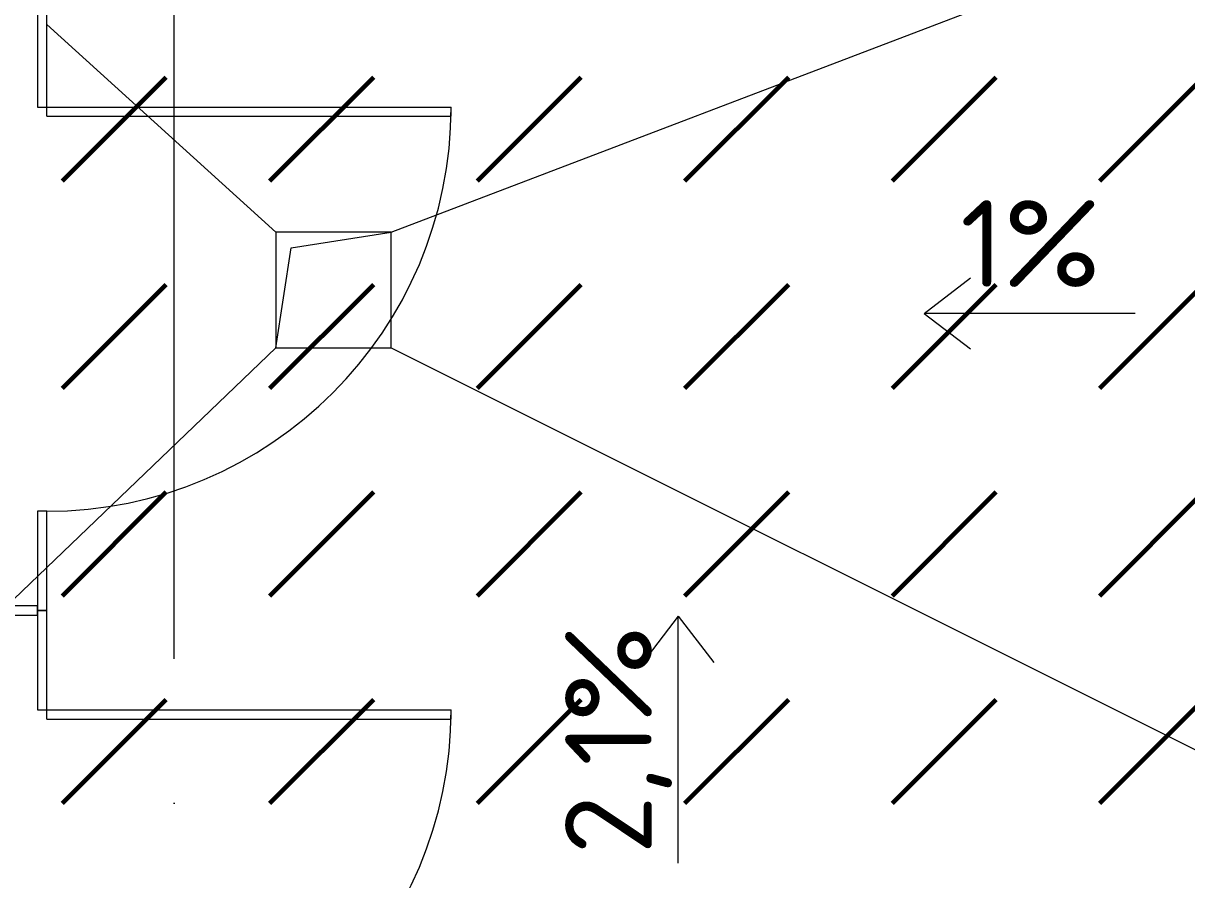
# Model space of a CAD drawing. Header units: millimetres. Extents: x -68946 to 288321, y -402657 to 324925.
# Drawn here: x 14301 to 16315, y -203446 to -201962 of the extents above; entities that cross this region are included whole.
import ezdxf

# ---------------------------------------------------------------- set-up
doc = ezdxf.new("R2010")
doc.units = ezdxf.units.MM
doc.linetypes.add('ADSK_Линия сетки', pattern=[2500, 2000, -250, 0, -250])
for name, color, linetype, lineweight in [('4.3.1) Обесп. пов.-ти ЧНП-8', 152, 'Continuous', 60), ('A-DETL-____-OTLN', 250, 'Continuous', 5), ('A-DETL-GENF-OTLN', 250, 'Continuous', 5), ('A-DOOR-____-OTLN', 250, 'Continuous', 5), ('A-FLOR-____-OTLN', 192, 'Continuous', 9), ('A-GENM-____-MCUT', 250, 'Continuous', 25), ('A-GENM-____-OTLN', 250, 'Continuous', 9), ('A-GLAZ-____-OTLN', 250, 'Continuous', 5), ('G-____-____-DIMS', 250, 'Continuous', 9), ('S-GRID-____-OTLN', 250, 'Continuous', 9)]:
    doc.layers.add(name, color=color, linetype=linetype, lineweight=lineweight)
doc.styles.add('ISOCPEUR_3', font='isocpeur.ttf', dxfattribs={"height": 250})

# ---------------------------------------------------------------- blocks, each defined once
blk = doc.blocks.new('131_Сантехническая перегородка - СП-1 3 1200-43197783-АР1_Маркировочный план 3 этажа')
at = {"layer": 'A-GENM-____-MCUT', "lineweight": 5}
for p, q in [((1200, 8), (0, 8)), ((0, 8), (0, -8)), ((1200, -8), (1200, 8)), ((0, -8), (1200, -8))]:
    blk.add_line(p, q, dxfattribs=at)
at = {"layer": 'A-GENM-____-OTLN', "lineweight": 5, "flags": 128}
for points in [[(163.3, 8), (162.9, 8.5), (162.6, 9), (162.2, 9.5), (161.8, 9.9), (161.4, 10.4), (161, 10.8), (160.5, 11.2), (160.1, 11.6), (159.6, 12), (159.1, 12.3), (158.6, 12.7), (158.1, 13), (157.6, 13.3), (157.1, 13.6), (156.5, 13.8), (156, 14), (155.4, 14.3), (154.8, 14.4), (154.2, 14.6), (153.6, 14.7), (153.1, 14.9), (152.5, 14.9), (151.9, 15), (151.3, 15.1), (150.7, 15.1), (150.1, 15.1), (149.4, 15), (148.8, 15), (148.2, 14.9), (147.7, 14.8), (147.1, 14.7), (146.5, 14.5), (145.9, 14.4), (145.3, 14.2), (144.8, 13.9), (144.2, 13.7), (143.7, 13.4), (143.1, 13.2), (142.6, 12.9), (142.1, 12.5), (141.6, 12.2), (141.1, 11.8), (140.7, 11.4), (140.2, 11), (139.8, 10.6), (139.4, 10.2), (139, 9.7), (138.6, 9.3), (138.2, 8.8), (137.9, 8.3), (137.7, 8)], [(1193.7, 13.4), (1193.1, 13.2), (1192.6, 12.9), (1192.1, 12.5), (1191.6, 12.2), (1191.1, 11.8), (1190.7, 11.4), (1190.2, 11), (1189.8, 10.6), (1189.4, 10.2), (1189, 9.7), (1188.6, 9.3), (1188.2, 8.8), (1187.9, 8.3), (1187.7, 8)], [(137.7, -8), (138, -8.5), (138.4, -9), (138.8, -9.5), (139.1, -9.9), (139.6, -10.4), (140, -10.8), (140.4, -11.2), (140.9, -11.6), (141.3, -12), (141.8, -12.3), (142.3, -12.7), (142.8, -13), (143.4, -13.3), (143.9, -13.6), (144.5, -13.8), (145, -14), (145.6, -14.3), (146.2, -14.4), (146.7, -14.6), (147.3, -14.7), (147.9, -14.9), (148.5, -14.9), (149.1, -15), (149.7, -15.1), (150.3, -15.1), (150.9, -15.1), (151.5, -15), (152.1, -15), (152.7, -14.9), (153.3, -14.8), (153.9, -14.7), (154.5, -14.5), (155.1, -14.4), (155.6, -14.2), (156.2, -13.9), (156.7, -13.7), (157.3, -13.4), (157.8, -13.2), (158.3, -12.9), (158.9, -12.5), (159.3, -12.2), (159.8, -11.8), (160.3, -11.4), (160.7, -11), (161.2, -10.6), (161.6, -10.2), (162, -9.7), (162.4, -9.3), (162.7, -8.8), (163.1, -8.3), (163.3, -8)], [(1187.7, -8), (1188, -8.5), (1188.4, -9), (1188.8, -9.5), (1189.1, -9.9), (1189.6, -10.4), (1190, -10.8), (1190.4, -11.2), (1190.9, -11.6), (1191.3, -12), (1191.8, -12.3), (1192.3, -12.7), (1192.8, -13), (1193.4, -13.3), (1193.9, -13.6)]]:
    blk.add_lwpolyline(points, dxfattribs=at)
at = {"layer": 'A-GENM-____-OTLN', "lineweight": 5}
for centre, radius, start, end in [((150.5, 0), 24.6, 19.9113, 160.0887), ((1200.5, 0), 24.6, 108, 160.0887), ((150.5, 0), 17.6, 28.9731, 151.0269), ((150.5, 0), 15.1, 126.876, 146.2189), ((150.5, 0), 15.1, 33.7811, 101.1301), ((1200.5, 0), 17.6, 114.387, 151.0269), ((1200.5, 0), 15.1, 126.876, 146.2189), ((150.5, 0), 24.6, 199.9113, 340.0887), ((150.5, 0), 17.6, 208.9731, 331.0269), ((150.5, 0), 15.1, 213.7811, 281.1301), ((150.5, 0), 15.1, 306.876, 326.2189), ((1200.5, 0), 24.6, 199.9113, 252), ((1200.5, 0), 17.6, 208.9731, 245.613), ((1200.5, 0), 15.1, 213.7811, 241.5661)]:
    blk.add_arc(centre, radius, start, end, dxfattribs=at)
blk = doc.blocks.new('131_Сантехническая перегородка_Дверь - СД-1-27423694-АР1_Маркировочный план 3 этажа')
at = {"layer": 'A-DOOR-____-OTLN'}
for p, q in [((188, 708), (172, 708)), ((172, 8), (172, 708)), ((188, 8), (188, 708)), ((188, 8), (172, 8))]:
    blk.add_line(p, q, dxfattribs=at)
blk.add_arc((172, 8), 700, 360, 90, dxfattribs=at)
at = {"layer": 'A-GENM-____-MCUT', "lineweight": 5}
for p, q in [((172, 8), (0, 8)), ((0, 8), (0, -8)), ((172, -8), (172, 8)), ((1044, 8), (872, 8)), ((872, 8), (872, -8)), ((1044, -8), (1044, 8)), ((0, -8), (172, -8)), ((872, -8), (1044, -8))]:
    blk.add_line(p, q, dxfattribs=at)
blk = doc.blocks.new('_Wn_-As_OpeningMEP_floor__Rectangular - _Wn_-As_OpeningMEP_floor__Rectangular-V78-АР1_Маркировочный план 3 этажа')
at = {"layer": 'A-DETL-GENF-OTLN', "lineweight": 5}
for p, q in [((-73.2, 123.2), (100, 150)), ((-100, -50), (-73.2, 123.2))]:
    blk.add_line(p, q, dxfattribs=at)

msp = doc.modelspace()

# ---------------------------------------------------------------- hatches: boundary and pattern name
at = {"layer": '4.3.1) Обесп. пов.-ти ЧНП-8'}
h = msp.add_hatch(dxfattribs=at)
h.set_pattern_fill('DASH', color=256, scale=80, angle=45)
h.paths.add_polyline_path([(13131.7763, -200883.6247), (18775.7763, -200883.6247), (18775.7763, -204066.3886), (13131.7763, -204066.3886)])
edge = h.paths.add_edge_path(flags=16)
edge.add_line((18657.3699, -202576.3717), (18657.57, -202573.8247))
edge.add_line((18657.57, -202573.8247), (18658.1672, -202571.3151))
edge.add_line((18658.1672, -202571.3151), (18659.8273, -202567.7402))
edge.add_line((18659.8273, -202567.7402), (18660.3289, -202566.996))
edge = h.paths.add_edge_path(flags=16)
edge.add_line((18693.5842, -202594.9912), (18686.0476, -202594.1096))
edge = h.paths.add_edge_path(flags=16)
edge.add_line((18665.324, -202590.124), (18665.61, -202590.2829))
edge = h.paths.add_edge_path(flags=16)
edge.add_line((18664.433, -202563.2009), (18663.8299, -202563.6159))
edge = h.paths.add_edge_path(flags=16)
edge.add_line((18683.6817, -202558.883), (18690.7079, -202558.1138))
edge = h.paths.add_edge_path(flags=16)
edge.add_line((18657.3699, -203276.3717), (18657.57, -203273.8247))
edge.add_line((18657.57, -203273.8247), (18658.1672, -203271.3151))
edge.add_line((18658.1672, -203271.3151), (18659.8273, -203267.7402))
edge.add_line((18659.8273, -203267.7402), (18660.3289, -203266.996))
edge = h.paths.add_edge_path(flags=16)
edge.add_line((18693.5842, -203294.9912), (18686.0476, -203294.1096))
edge = h.paths.add_edge_path(flags=16)
edge.add_line((18665.324, -203290.124), (18665.61, -203290.2829))
edge = h.paths.add_edge_path(flags=16)
edge.add_line((18664.433, -203263.2009), (18663.8299, -203263.6159))
edge = h.paths.add_edge_path(flags=16)
edge.add_line((18683.6817, -203258.883), (18690.7079, -203258.1138))
edge = h.paths.add_edge_path(flags=16)
edge.add_line((18657.3699, -203976.3717), (18657.57, -203973.8247))
edge.add_line((18657.57, -203973.8247), (18658.1672, -203971.3151))
edge.add_line((18658.1672, -203971.3151), (18659.8273, -203967.7402))
edge.add_line((18659.8273, -203967.7402), (18660.3289, -203966.996))
edge = h.paths.add_edge_path(flags=16)
edge.add_line((18693.5842, -203994.9912), (18686.0476, -203994.1096))
edge = h.paths.add_edge_path(flags=16)
edge.add_line((18665.324, -203990.124), (18665.61, -203990.2829))
edge = h.paths.add_edge_path(flags=16)
edge.add_line((18664.433, -203963.2009), (18663.8299, -203963.6159))
edge = h.paths.add_edge_path(flags=16)
edge.add_line((18683.6817, -203958.883), (18690.7079, -203958.1138))

# ---------------------------------------------------------------- linework, layer by layer
at = {"layer": 'A-DETL-____-OTLN', "color": 18, "lineweight": 9, "true_color": 0x000000}
for p, q in [((14937.8153, -202324.1282), (18756.7763, -200866.3295)), ((14737.8153, -202524.1282), (13131.7763, -204066.3886)), ((14937.8153, -202524.1282), (18781.7763, -204446.3886))]:
    msp.add_line(p, q, dxfattribs=at)
at = {"layer": 'A-FLOR-____-OTLN', "color": 18, "true_color": 0x000000}
msp.add_line((14737.8153, -202324.1282), (14341.5263, -201964.4322), dxfattribs=at)
at = {"layer": 'A-FLOR-____-OTLN', "color": 18, "lineweight": 5, "true_color": 0x000000}
for p, q in [((14737.8153, -202324.1282), (14737.8153, -202524.1282)), ((14937.8153, -202324.1282), (14737.8153, -202324.1282)), ((14937.8153, -202524.1282), (14937.8153, -202324.1282)), ((14737.8153, -202524.1282), (14937.8153, -202524.1282))]:
    msp.add_line(p, q, dxfattribs=at)
at = {"layer": 'G-____-____-DIMS', "color": 18, "true_color": 0x000000}
for p, q in [((15860.6324, -202464.7158), (15940.6324, -202403.3297)), ((15860.6324, -202464.7158), (15940.6324, -202526.102)), ((16225.7907, -202464.7158), (15860.6324, -202464.7158)), ((15434.8021, -202989.1662), (15373.416, -203069.1662)), ((15434.8021, -202989.1662), (15496.1883, -203069.1662)), ((15434.8021, -203417.0392), (15434.8021, -202989.1662))]:
    msp.add_line(p, q, dxfattribs=at)
at = {"layer": 'S-GRID-____-OTLN', "color": 18, "linetype": 'ADSK_Линия сетки', "true_color": 0x000000}
msp.add_line((14561.7763, -220563.733), (14561.7763, -199653.1503), dxfattribs=at)

# ---------------------------------------------------------------- block references
at = {"layer": 'A-GENM-____-OTLN', "color": 18, "lineweight": 5, "true_color": 0x000000}
for name, p, rotation in [('131_Сантехническая перегородка_Дверь - СД-1-27423694-АР1_Маркировочный план 3 этажа', (14333.5263, -201935.3892), 270), ('131_Сантехническая перегородка - СП-1 3 1200-43197783-АР1_Маркировочный план 3 этажа', (14325.5263, -202979.3892), 180), ('131_Сантехническая перегородка_Дверь - СД-1-27423694-АР1_Маркировочный план 3 этажа', (14333.5263, -202979.3892), 270)]:
    msp.add_blockref(name, p, dxfattribs=dict(at, rotation=rotation))
at = {"layer": 'A-GLAZ-____-OTLN', "color": 18, "true_color": 0x000000}
msp.add_blockref('_Wn_-As_OpeningMEP_floor__Rectangular - _Wn_-As_OpeningMEP_floor__Rectangular-V78-АР1_Маркировочный план 3 этажа', (14837.8153, -202474.1282), dxfattribs=at)

# ---------------------------------------------------------------- texts
at = {"layer": 'G-____-____-DIMS', "color": 18, "true_color": 0x000000, "insert": (15922.9469, -202268.7475), "char_height": 150, "width": 288.635232, "attachment_point": 1, "line_spacing_factor": 1.149209, "style": 'ISOCPEUR_3'}
msp.add_mtext('1%', dxfattribs=at)
at = {"layer": 'G-____-____-DIMS', "color": 18, "true_color": 0x000000, "insert": (15238.8338, -203401.8009), "char_height": 150, "width": 476.8756, "attachment_point": 1, "rotation": 90, "line_spacing_factor": 1.149209, "style": 'ISOCPEUR_3'}
msp.add_mtext('2,1%', dxfattribs=at)

doc.saveas('drawing.dxf')
